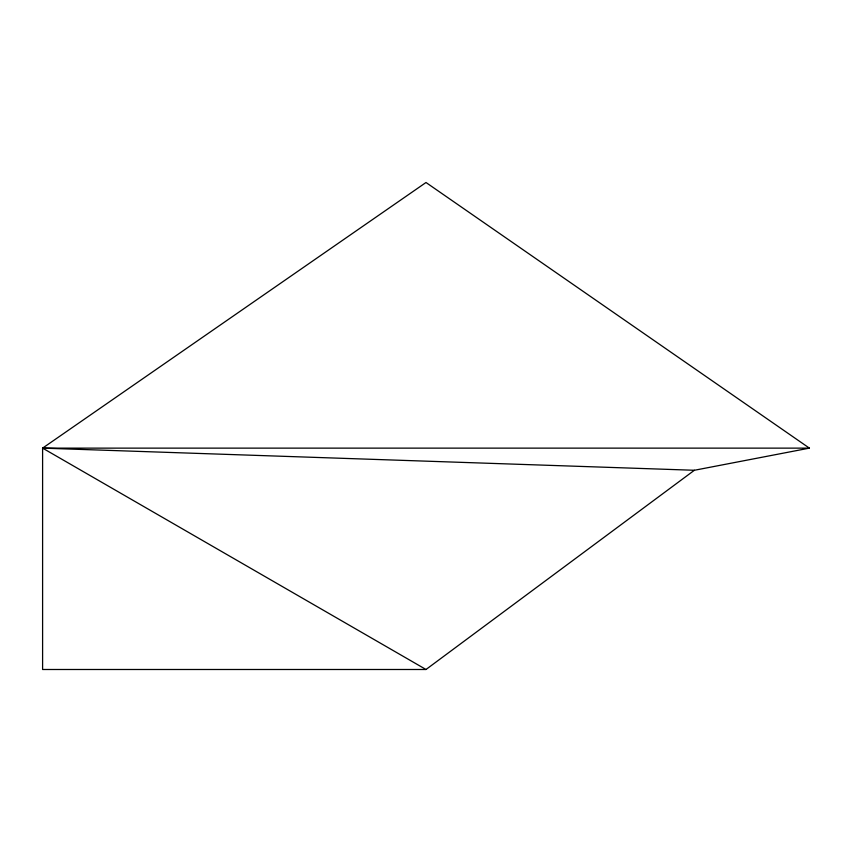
<?xml version="1.0" encoding="UTF-8"?>
<svg xmlns="http://www.w3.org/2000/svg" width="852" height="852" viewBox="0 0 852 852"><rect width="100%" height="100%" fill="white"/><g stroke="black" fill="none" stroke-linecap="round" stroke-linejoin="round"><path stroke-width="1.28" d="M426 669.491L694.38 470.272L809.4 448.131L426 182.509L42.6 448.131L42.6 669.491L426 669.491L42.6 448.131L809.4 448.131M42.6 448.131L694.38 470.272"/></g></svg>
